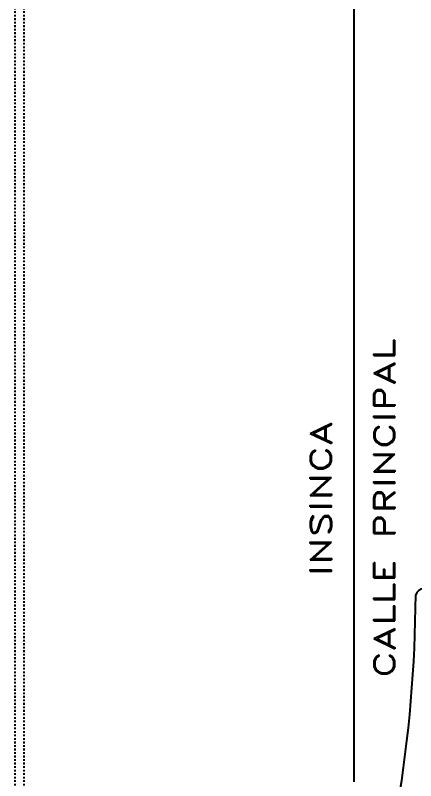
# Model space of a CAD drawing. Header units: millimetres. Extents: x 1590 to 1932, y -48 to 167.
# Drawn here: x 1594.29 to 1617.09, y -21.86 to 21.73 of the extents above; entities that cross this region are included whole.
import ezdxf

# ---------------------------------------------------------------- set-up
doc = ezdxf.new("R2010")
doc.units = ezdxf.units.MM
doc.header["$LTSCALE"] = 0.1
doc.header["$MEASUREMENT"] = 0
doc.linetypes.add('DASHED2', pattern=[0.375, 0.25, -0.125])
doc.layers.add('CALLES', color=3, linetype='CONTINUOUS')
doc.layers.add('TEXT', color=3, linetype='CONTINUOUS')
doc.styles.add('ROMAND', font='romand.shx')

msp = doc.modelspace()

# ---------------------------------------------------------------- linework, layer by layer
at = {"layer": 'CALLES', "linetype": 'Continuous'}
msp.add_line((1613.5927, -21.9342), (1613.5927, 156.5682), dxfattribs=at)
at = {"layer": 'CALLES', "color": 2, "linetype": 'DASHED2'}
for p, q in [((1594.2927, -23.9342), (1594.2927, 152.676)), ((1594.7927, -23.9342), (1594.7927, 152.5929))]:
    msp.add_line(p, q, dxfattribs=at)
at = {"layer": 'CALLES', "color": 4, "linetype": 'Continuous'}
for centre, radius, start, end in [((1542.0927, -10.9342), 75, 350.470063, 359.741839), ((1617.5649, -11.4342), 0.5, 90, 161.08665)]:
    msp.add_arc(centre, radius, start, end, dxfattribs=at)

# ---------------------------------------------------------------- texts
at = {"layer": 'TEXT', "style": 'ROMAND', "width": 1.4}
for s, p in [('CALLE PRINCIPAL', (1615.9089, -15.9977)), ('INSINCA', (1612.2891, -10.2175))]:
    msp.add_text(s, height=1.2, rotation=90, dxfattribs=at).set_placement(p)

doc.saveas('drawing.dxf')
